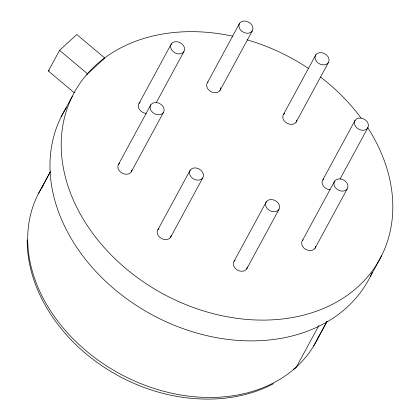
<?xml version="1.0" encoding="UTF-8"?>
<svg xmlns="http://www.w3.org/2000/svg" width="420" height="420" viewBox="0 0 420 420"><rect width="100%" height="100%" fill="white"/><g stroke="black" fill="none" stroke-linecap="round" stroke-linejoin="round"><path stroke-width="0.63" d="M41.643 187.945L50.379 171.796M316.848 340.3L327.091 321.379M74.34 92.825L48.373 71.006L59.582 50.327L76.787 34.54L104.748 58.034L87.544 73.826L86.924 74.97M61.168 116.834L72.424 96.064M38.367 193.778L50.211 171.948M139.072 103.378L171.318 43.89M118.587 164.22L150.833 104.732M156.287 102.601L183.881 51.697A7.402 5.712 28.5 0 0 177.24 41.738A7.402 5.712 28.5 0 0 171.68 49.943A7.402 5.712 28.5 0 0 183.881 51.697M131.155 172.027L163.401 112.539A7.402 5.712 28.5 0 0 156.755 102.585A7.402 5.712 28.5 0 0 151.195 110.786A7.402 5.712 28.5 0 0 163.401 112.539M207.396 82.724L239.642 23.231M219.959 90.526L252.205 31.038A7.402 5.712 28.5 0 0 245.564 21.084A7.402 5.712 28.5 0 0 239.999 29.285A7.402 5.712 28.5 0 0 252.205 31.038M157.941 229.614L190.186 170.126M170.504 237.416L202.75 177.928A7.402 5.712 28.5 0 0 196.109 167.974A7.402 5.712 28.5 0 0 190.543 176.174A7.402 5.712 28.5 0 0 202.75 177.928M283.531 114.356L315.777 54.868M296.095 122.157L328.34 62.669A7.402 5.712 28.5 0 0 321.699 52.715A7.402 5.712 28.5 0 0 316.134 60.916A7.402 5.712 28.5 0 0 328.34 62.669M234.077 261.245L266.322 201.758M246.64 269.047L278.885 209.559A7.402 5.712 28.5 0 0 272.244 199.605A7.402 5.712 28.5 0 0 266.679 207.811A7.402 5.712 28.5 0 0 278.885 209.559M322.88 179.744L355.126 120.257M302.395 240.587L334.64 181.099M340.095 178.967L367.689 128.058A7.402 5.712 28.5 0 0 361.048 118.104A7.402 5.712 28.5 0 0 355.488 126.31A7.402 5.712 28.5 0 0 367.689 128.058M314.958 248.393L347.204 188.906A7.402 5.712 28.5 0 0 340.562 178.946A7.402 5.712 28.5 0 0 335.002 187.152A7.402 5.712 28.5 0 0 347.204 188.906M318.859 325.574L296.462 366.891A11.109 6.83 47.5 0 1 293.255 369.143M313.572 346.132L326.981 321.447M370.356 276.47L381.607 255.707M48.373 71.006L49.329 70.13M273.514 383.665C255.964 393.073 236.219 397.756 216.416 398.89L214.641 398.947C164.74 400.995 115.117 381.008 78.624 347.308C49.046 319.683 27.064 281.253 27.19 239.915M59.582 50.327L87.544 73.826M372.267 272.423A174.006 134.211 28.5 0 1 152.15 314.827A174.006 134.211 28.5 0 1 66.517 107.383M367.652 127.564A174.006 134.211 28.5 0 1 285.479 318.612A174.006 134.211 28.5 0 1 63.389 168.079A174.006 134.211 28.5 0 1 232.901 36.225M247.18 39.853A174.006 134.211 28.5 0 1 308.359 68.355M320.523 77.049A174.006 134.211 28.5 0 1 361.027 117.994M319.1 335.622A157.348 121.359 28.5 0 1 119.606 373.643A157.348 121.359 28.5 0 1 43.076 185.666M131.906 169.895A7.402 5.712 28.5 0 1 122.052 173.093A7.402 5.712 28.5 0 1 119.684 163.091M330.078 189.761A7.402 5.712 28.5 0 1 323.048 185.493A7.402 5.712 28.5 0 1 323.568 178.946M247.391 266.921A7.402 5.712 28.5 0 1 237.536 270.113A7.402 5.712 28.5 0 1 235.174 260.111M220.731 87.785A7.402 5.712 28.5 0 1 211.491 91.917A7.402 5.712 28.5 0 1 208.084 81.926M146.27 113.395A7.402 5.712 28.5 0 1 139.088 108.864A7.402 5.712 28.5 0 1 140.17 102.244M315.714 246.262A7.402 5.712 28.5 0 1 306.154 249.617A7.402 5.712 28.5 0 1 303.082 239.789M296.846 120.031A7.402 5.712 28.5 0 1 286.991 123.223A7.402 5.712 28.5 0 1 284.629 113.222M171.255 235.289A7.402 5.712 28.5 0 1 161.401 238.481A7.402 5.712 28.5 0 1 159.038 228.48"/></g></svg>
